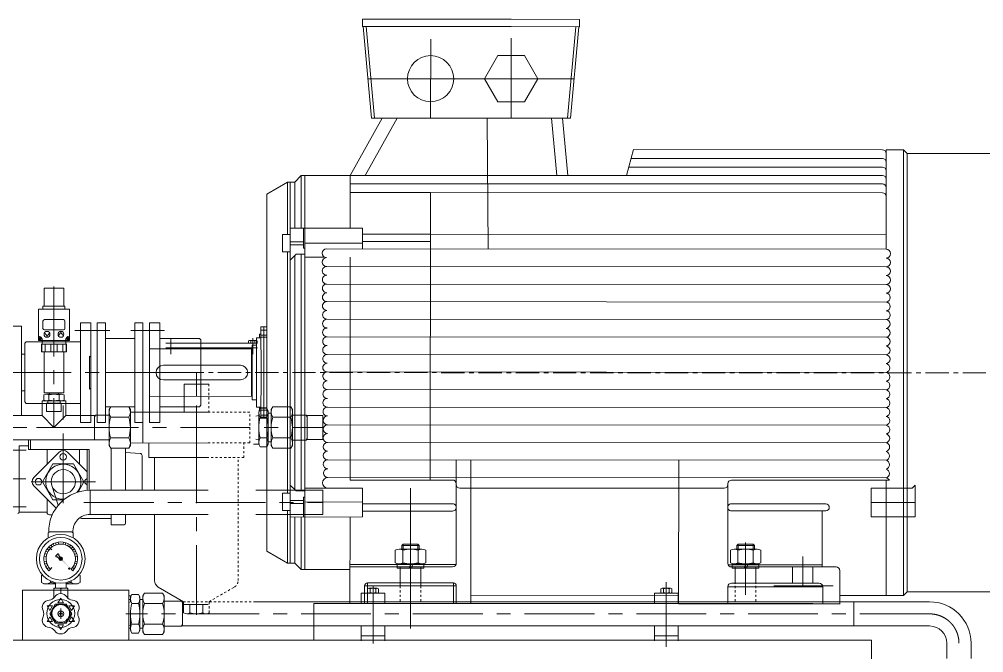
# Model space of a CAD drawing. Header units: millimetres. Extents: x 2 to 503272, y 1 to 383444.
# Drawn here: x 242925 to 276339, y 245583 to 267533 of the extents above; entities that cross this region are included whole.
import ezdxf

# ---------------------------------------------------------------- set-up
doc = ezdxf.new("R2010")
doc.units = ezdxf.units.MM
doc.header["$LTSCALE"] = 25.4
for name, pattern in [('CENTER', [50.8, 31.75, -6.35, 6.35, -6.35]), ('EB_DASH', [6, 3, -3]), ('EB_DASHDOTDOT', [45, 30, -3, 3, -3, 3, -3])]:
    doc.linetypes.add(name, pattern=pattern)
for name, color, linetype, lineweight in [('CAXA1', 5, 'CENTER', 5), ('CAXA2', 6, 'EB_DASH', 5), ('CAXA3', 7, 'Continuous', 5)]:
    doc.layers.add(name, color=color, linetype=linetype, lineweight=lineweight)

msp = doc.modelspace()

# ---------------------------------------------------------------- hatches: boundary and pattern name
at = {"lineweight": 5}
h = msp.add_hatch(color=7, dxfattribs=at)
h.paths.add_polyline_path([(244721.12, 248478.27), (244677.57, 248517.16), (244676.53, 248518.14), (244675.44, 248519.07), (244385.1, 248778.37), (244396.69, 248784.35), (244406.81, 248792.58), (244415.04, 248802.7), (244421.02, 248814.29)], flags=0)
h.paths.add_polyline_path([(244300.56, 248853.87), (244304.35, 248864.29), (244309.88, 248873.89), (244317.01, 248882.38), (244325.5, 248889.5), (244335.1, 248895.04), (244345.52, 248898.83), (244300.86, 248948.84), (244296.67, 248955.26), (244294.59, 248962.63), (244290.61, 248994.79), (244290.18, 248996.85), (244289.41, 248998.8), (244288.34, 249000.61), (244286.98, 249002.21), (244281.09, 249008.1), (244279.16, 249009.68), (244276.97, 249010.86), (244274.59, 249011.58), (244272.11, 249011.82), (244269.63, 249011.58), (244267.25, 249010.86), (244265.05, 249009.68), (244263.13, 249008.1), (244191.29, 248936.26), (244189.71, 248934.34), (244188.53, 248932.14), (244187.81, 248929.76), (244187.57, 248927.28), (244187.81, 248924.8), (244188.53, 248922.42), (244189.71, 248920.23), (244191.29, 248918.3), (244197.18, 248912.41), (244198.78, 248911.05), (244200.59, 248909.98), (244202.54, 248909.21), (244204.6, 248908.78), (244236.76, 248904.79), (244244.13, 248902.72), (244250.55, 248898.53)], flags=0)
msp.add_hatch(color=7, dxfattribs=at).paths.add_polyline_path([(244421.02, 248814.29), (244415.04, 248802.7), (244406.81, 248792.58), (244396.69, 248784.35), (244385.1, 248778.37), (244375.54, 248775.46), (244365.64, 248774.09), (244355.65, 248774.29), (244345.81, 248776.05), (244336.37, 248779.34), (244327.57, 248784.07), (244319.61, 248790.12), (244312.7, 248797.34), (244307.02, 248805.56), (244302.69, 248814.57), (244299.83, 248824.14), (244298.5, 248834.05), (244298.75, 248844.04), (244300.56, 248853.87), (244304.35, 248864.29), (244309.88, 248873.89), (244317.01, 248882.38), (244325.5, 248889.5), (244335.1, 248895.04), (244345.52, 248898.83), (244355.35, 248900.64), (244365.34, 248900.89), (244375.25, 248899.56), (244384.82, 248896.7), (244393.83, 248892.37), (244402.05, 248886.68), (244409.27, 248879.78), (244415.32, 248871.82), (244420.05, 248863.02), (244423.34, 248853.58), (244425.1, 248843.74), (244425.3, 248833.75), (244423.93, 248823.85)], flags=0)

# ---------------------------------------------------------------- linework, layer by layer
at = {"color": 7, "lineweight": 5}
for p, q in [((254814.85, 267532.72), (254814.64, 267278.72)), ((257177.05, 267531.77), (254814.85, 267532.72)), ((257177.05, 267531.77), (259971.05, 267531.77)), ((259971.05, 267531.77), (262333.25, 267530.82)), ((262333.25, 267530.82), (262333.61, 267276.82)), ((257176.94, 267277.77), (254814.64, 267278.72)), ((254838.05, 267278.71), (255127.97, 264105.38)), ((254940.08, 267278.67), (255230, 264105.38)), ((257177.05, 267277.77), (259971.05, 267277.77)), ((259970.94, 267277.77), (262333.61, 267276.82)), ((262207.89, 267276.87), (261916.52, 264105.38)), ((262309.91, 267276.83), (262018.54, 264105.38)), ((257172.27, 264105.38), (257186.61, 266843.41)), ((259970.53, 264105.38), (259970.53, 266879.32)), ((255002.9, 265474.37), (262144.32, 265474.37)), ((255496.51, 264105.38), (254384.57, 262114.73)), ((256020.2, 264105.38), (254908.34, 262114.87)), ((262018.54, 264105.38), (255127.97, 264105.38)), ((259140.1, 264105.38), (259172.33, 259572.87)), ((261361.22, 264105.38), (261545.76, 262116.7)), ((261743.85, 264105.38), (261928.39, 262116.81)), ((264204, 263014.7), (263958.5, 262116.73)), ((272829.9, 263010.28), (264204, 263014.7)), ((273558.71, 263010.18), (272956.8, 263010.18)), ((272956.8, 263010.18), (272956.8, 262883.28)), ((273558.57, 263010.18), (273562.54, 255288.58)), ((273685.71, 262883.2), (273558.71, 263010.18)), ((272829.9, 262708.02), (264119.12, 262704.23)), ((272956.8, 262883.28), (272956.8, 261990.72)), ((273685.64, 262883.28), (273689.54, 255288.58)), ((273685.71, 262883.2), (278241.43, 262883.18)), ((272829.9, 262405.76), (264038.19, 262408.21)), ((252467.13, 261890.38), (252692.97, 262114.73)), ((252692.97, 262114.73), (252692.46, 260292.78)), ((252692.97, 262114.73), (254384.57, 262114.73)), ((252819.97, 262114.73), (252820.12, 258621.48)), ((254384.57, 262114.73), (263958.5, 262116.73)), ((254386.07, 260291.31), (254384.57, 262114.73)), ((263958.5, 262116.73), (272829.77, 262117.72)), ((272956.8, 261990.72), (272956.8, 261594.61)), ((251503.78, 261473.02), (252213.13, 261890.57)), ((252213.01, 261890.5), (252467.13, 261890.38)), ((252213.01, 261890.5), (252213.01, 260070.95)), ((252314.73, 261890.5), (252313.79, 258621.48)), ((252467.13, 261890.38), (252467.13, 260292.45)), ((254384.8, 261829.38), (272829.83, 261825.23)), ((272956.8, 261698.23), (272956.8, 261395.97)), ((251503.78, 261473.02), (251503.15, 260203.02)), ((257172.27, 261527.4), (254385.05, 261527.4)), ((255679.9, 261527.12), (272829.83, 261522.97)), ((257172.27, 261527.4), (257165.58, 251567.08)), ((272956.8, 261395.97), (272956.8, 259564.65)), ((251502.48, 256870.51), (251503.15, 260203.02)), ((252049.92, 260070.64), (252314.21, 260071.15)), ((252049.92, 259469.84), (252049.92, 260070.64)), ((252820.05, 260292.96), (252314.27, 260292.23)), ((252772.3, 259601.85), (252772.3, 260292.9)), ((254815.38, 260290.86), (252812.94, 260292.97)), ((254815.31, 260088.54), (254815.38, 260290.86)), ((254815.31, 260088.54), (257170.12, 260087.52)), ((254815.31, 259576.57), (254815.31, 260088.54)), ((257171.3, 260088.16), (272956.8, 260078.84)), ((252772.3, 259720.13), (252314.11, 259719.69)), ((252772.3, 259821.73), (252314.14, 259821.29)), ((254815.31, 259772.89), (252820.07, 259770.98)), ((254815.31, 259834.54), (257169.99, 259833.52)), ((252049.92, 259469.84), (252314.04, 259469.84)), ((252213.01, 259469.84), (252213.01, 258621.48)), ((252514.93, 259390.53), (252313.96, 259185.09)), ((252467.13, 259341.67), (252467.13, 258621.48)), ((252820.09, 259390.53), (252514.93, 259390.53)), ((252692.21, 259390.53), (252692, 258621.48)), ((252772.3, 259601.85), (252820.08, 259601.85)), ((253495.09, 259294.51), (252820.1, 259294.51)), ((253420.99, 259425.62), (253420.99, 259425.36)), ((253572.6, 259577.75), (272956.8, 259564.65)), ((254391.55, 253645.15), (254386.89, 259294.51)), ((253575.76, 258968.02), (272956.8, 258955.05)), ((252213.01, 258621.48), (252213.01, 251956.47)), ((252313.79, 258621.48), (252313.79, 251956.47)), ((252467.13, 258621.48), (252467.13, 251956.47)), ((252692, 258621.48), (252692, 251956.47)), ((252820.12, 258621.48), (252820.12, 251956.47)), ((253578.91, 258358.69), (272956.8, 258345.45)), ((243784.43, 258210.04), (244470.23, 258210.04)), ((243784.43, 258210.04), (243784.43, 257587.74)), ((244470.23, 258210.04), (244470.23, 257587.74)), ((253582.07, 257748.82), (272956.8, 257735.85)), ((243587.58, 257486.14), (244667.08, 257486.14)), ((243587.58, 257486.14), (243587.58, 256406.64)), ((243746.33, 257587.74), (244508.33, 257587.74)), ((243746.33, 257587.74), (243746.33, 257486.14)), ((244508.33, 257587.74), (244508.33, 257486.14)), ((244667.08, 257486.14), (244667.08, 256406.64)), ((243746.33, 257073.39), (243746.33, 256819.39)), ((243797.13, 257124.19), (244457.53, 257124.19)), ((244508.33, 257073.39), (244508.33, 256819.39)), ((245045.14, 253835.01), (245045.14, 257016.36)), ((245400.74, 257016.36), (245045.14, 257016.36)), ((245400.74, 253561.96), (245400.74, 257016.36)), ((245629.34, 254012.78), (245629.34, 257016.36)), ((245908.74, 257016.36), (245629.34, 257016.36)), ((245908.74, 253562), (245908.74, 257016.36)), ((247209.22, 257016.36), (246929.82, 257016.36)), ((246929.82, 253561.96), (246929.82, 257016.36)), ((247209.22, 254108.06), (247209.22, 257016.36)), ((247437.82, 253561.96), (247437.82, 257016.36)), ((247793.42, 257016.36), (247437.82, 257016.36)), ((247437.82, 253561.77), (247437.82, 257016.17)), ((247793.42, 254108.06), (247793.42, 257016.36)), ((253585.21, 257140.56), (272956.8, 257126.25)), ((243006.31, 256900.74), (242574.51, 256900.74)), ((243006.31, 253803.14), (243006.31, 256900.74)), ((243797.13, 256768.59), (244457.53, 256768.59)), ((243816.74, 256645.57), (243886.03, 256551.26)), ((243955.31, 256645.57), (243886.03, 256551.26)), ((244299.34, 256586.81), (244368.63, 256681.12)), ((244437.91, 256586.81), (244368.63, 256681.12)), ((251299.28, 256869.76), (251300.97, 255288.97)), ((251299.28, 256869.76), (251502.48, 256869.76)), ((251299.4, 256760.03), (251502.47, 256760.03)), ((251400.88, 256869.76), (251400.69, 255288.97)), ((251502.48, 256870.51), (251502.29, 255288.97)), ((243165.09, 256355.86), (243114.29, 256305.06)), ((243114.34, 256305.06), (243114.34, 255289.22)), ((243165.09, 256355.86), (245045.14, 256355.86)), ((243587.58, 256406.64), (244667.08, 256406.64)), ((243605.22, 256443.33), (243605.22, 256468.73)), ((243624.27, 256468.73), (243605.22, 256468.73)), ((243624.27, 256443.33), (243605.22, 256443.33)), ((243649.67, 256487.78), (243624.27, 256487.78)), ((243624.27, 256468.73), (243624.27, 256487.78)), ((243624.27, 256424.28), (243624.27, 256443.33)), ((243649.67, 256424.28), (243624.27, 256424.28)), ((243649.67, 256468.73), (243649.67, 256487.78)), ((243668.72, 256468.73), (243649.67, 256468.73)), ((243649.67, 256424.28), (243649.67, 256443.33)), ((243668.72, 256443.33), (243649.67, 256443.33)), ((243668.72, 256443.33), (243668.72, 256468.73)), ((243720.93, 256406.64), (243720.93, 256279.64)), ((244533.73, 256406.64), (244533.73, 256279.64)), ((244585.94, 256468.73), (244585.94, 256443.33)), ((244604.99, 256468.73), (244585.94, 256468.73)), ((244604.99, 256443.33), (244585.94, 256443.33)), ((244630.39, 256487.78), (244604.99, 256487.78)), ((244604.99, 256487.78), (244604.99, 256468.73)), ((244604.99, 256443.33), (244604.99, 256424.28)), ((244630.39, 256424.28), (244604.99, 256424.28)), ((244630.39, 256487.78), (244630.39, 256468.73)), ((244649.44, 256468.73), (244630.39, 256468.73)), ((244649.44, 256443.33), (244630.39, 256443.33)), ((244630.39, 256443.33), (244630.39, 256424.28)), ((244649.44, 256468.73), (244649.44, 256443.33)), ((246929.82, 256470.26), (245908.74, 256470.26)), ((249164.98, 256470.26), (247793.42, 256470.26)), ((251180.46, 256305.12), (248307.07, 256305.12)), ((249164.98, 256470.26), (249215.78, 256419.46)), ((249215.78, 254158.86), (249215.78, 256419.46)), ((250868.71, 256394.64), (250868.71, 256305.12)), ((250868.71, 256305.12), (251162.01, 256305.12)), ((250905.37, 256406.72), (251125.35, 256406.72)), ((250939.16, 256305.12), (251091.56, 256305.12)), ((250942.04, 256394.64), (250942.04, 256305.12)), ((251088.68, 256394.64), (251088.68, 256305.12)), ((251146.21, 256234.87), (251146.21, 256488.87)), ((251146.21, 256488.87), (251299.69, 256488.75)), ((251162.01, 256394.64), (251162.01, 256305.12)), ((251247.84, 256615.79), (251247.84, 256488.79)), ((251247.84, 256615.79), (251299.55, 256615.76)), ((251299.58, 256590.36), (251502.45, 256590.25)), ((251299.66, 256514.16), (251502.44, 256514.13)), ((253588.37, 256529.9), (272956.8, 256516.65)), ((243695.53, 256279.64), (244559.13, 256279.64)), ((243695.53, 256279.64), (243695.53, 256012.94)), ((243695.53, 256012.94), (244559.13, 256012.94)), ((243709.89, 256012.94), (243709.89, 256279.64)), ((243784.43, 256012.94), (243784.43, 254590.54)), ((243821.45, 256012.94), (243821.45, 256279.64)), ((244015.57, 256012.94), (244015.57, 256279.64)), ((244238.43, 256012.94), (244238.43, 256279.64)), ((244431.7, 256012.94), (244431.7, 256279.64)), ((244470.23, 256012.94), (244470.23, 254590.54)), ((244544.41, 256012.94), (244544.41, 256279.64)), ((244559.13, 256279.64), (244559.13, 256012.94)), ((247437.82, 255288.97), (247437.82, 256114.47)), ((247437.82, 256114.47), (250993.82, 256109.45)), ((251180.46, 256152.72), (248005.46, 256152.72)), ((249215.78, 256114.61), (249215.78, 254463.61)), ((250968.42, 256109.51), (250966.67, 255289.03)), ((250993.82, 256109.45), (250993.82, 256236.45)), ((250993.82, 256236.45), (251146.21, 256236.45)), ((250993.82, 256109.45), (250993.82, 254468.5)), ((251146.21, 256234.87), (251146.26, 255288.97)), ((272956.8, 255907.05), (253591.53, 255920.01)), ((243114.34, 254273.33), (243114.34, 255289.22)), ((247437.82, 255288.97), (247437.82, 254463.47)), ((247918.67, 255542.97), (250585.63, 255544.49)), ((250968.42, 254468.44), (250966.67, 255288.92)), ((251146.21, 254343.07), (251146.26, 255288.97)), ((251299.28, 253708.19), (251300.97, 255288.97)), ((251400.88, 253708.2), (251400.69, 255288.97)), ((251502.48, 253707.44), (251502.29, 255288.97)), ((253593.59, 255312.7), (272956.8, 255297.45)), ((273558.57, 247566.98), (273562.54, 255288.58)), ((273685.64, 247693.89), (273689.54, 255288.58)), ((247918.67, 255034.97), (250585.73, 255036.49)), ((249495.96, 254890.53), (248632.36, 254890.53)), ((248632.36, 253925.18), (248632.36, 254890.53)), ((253597.83, 254701.94), (272956.8, 254687.85)), ((244533.73, 254311.14), (243720.93, 254311.14)), ((243720.93, 254311.14), (243720.93, 253815.84)), ((243720.93, 254311.14), (243720.93, 253815.84)), ((244533.73, 254311.14), (243720.93, 254311.14)), ((244533.73, 254311.14), (243720.93, 254311.14)), ((243720.93, 254311.14), (243720.93, 253803.14)), ((243775.37, 254337.09), (243775.37, 254513.79)), ((243784.43, 254590.54), (244470.23, 254590.54)), ((243863.36, 254539.74), (244391.29, 254539.74)), ((243863.36, 254311.14), (244391.29, 254311.14)), ((243911.43, 254311.14), (243911.43, 254234.94)), ((243951.35, 254513.79), (243951.35, 254337.09)), ((243974.93, 254590.54), (243974.93, 254539.74)), ((244279.73, 254590.54), (244279.73, 254539.74)), ((244303.3, 254513.79), (244303.3, 254337.09)), ((244343.23, 254311.14), (244343.23, 254234.94)), ((244479.28, 254337.09), (244479.28, 254513.79)), ((244533.73, 254311.14), (244533.73, 253815.84)), ((244533.73, 254311.14), (244533.73, 253815.84)), ((244533.73, 254311.14), (244533.73, 253803.14)), ((245629.3, 253562), (245629.3, 254463.65)), ((245629.34, 253561.96), (245629.34, 254463.61)), ((247209.18, 253562), (247209.18, 254463.65)), ((247209.22, 253561.96), (247209.22, 254463.61)), ((247437.82, 254463.47), (250993.82, 254468.5)), ((250993.82, 254468.5), (250993.82, 254341.5)), ((250993.82, 254341.5), (251146.21, 254341.5)), ((251146.21, 254343.07), (251146.21, 254089.07)), ((243165.09, 254222.58), (243114.29, 254273.38)), ((243165.09, 254222.58), (245045.14, 254222.58)), ((243873.33, 254234.94), (244381.33, 254234.94)), ((243873.33, 254234.94), (243873.33, 253942.84)), ((244381.33, 254234.94), (244381.33, 253942.84)), ((245045.1, 253562), (245045.1, 254108.1)), ((245045.14, 253561.96), (245045.14, 254108.06)), ((246929.82, 254107.83), (245908.74, 254107.83)), ((246036.39, 254005.51), (246091.9, 254101.86)), ((246036.95, 253382.99), (246036.39, 254005.51)), ((246091.9, 254101.86), (246717.3, 254102.42)), ((246772.99, 254006.17), (246717.3, 254102.42)), ((246772.99, 254006.17), (246773.55, 253383.65)), ((246929.82, 254044.56), (246929.82, 254051.81)), ((249164.98, 254108.06), (247793.42, 254108.06)), ((247793.42, 253561.96), (247793.42, 254108.06)), ((249215.78, 254158.86), (249164.98, 254108.06)), ((251146.21, 254089.07), (251299.69, 254089.2)), ((251247.84, 253962.16), (251247.84, 254089.16)), ((251247.84, 253962.16), (251299.55, 253962.18)), ((251501.46, 254051.81), (251268.04, 254052.02)), ((251299.58, 253987.58), (251502.45, 253987.69)), ((251299.66, 254063.78), (251502.44, 254063.82)), ((251549.78, 253967.95), (251501.46, 254051.81)), ((251549.78, 253967.95), (251549.25, 253383.75)), ((251651.41, 254006.17), (251650.85, 253383.65)), ((251651.41, 254006.17), (251707.1, 254102.42)), ((252332.5, 254101.86), (251707.1, 254102.42)), ((252388.01, 254005.51), (252332.5, 254101.86)), ((252387.45, 253382.99), (252388.01, 254005.51)), ((272956.8, 254078.25), (253600.1, 254090.81)), ((242379.4, 253803.14), (243720.93, 253803.14)), ((244127.33, 253384.04), (243720.93, 253803.14)), ((243873.33, 253942.84), (244381.33, 253942.84)), ((244127.33, 253384.04), (244533.73, 253803.14)), ((244533.73, 253803.14), (245527.05, 253803.14)), ((245527.05, 253803.14), (245527.05, 252964.94)), ((245527.09, 253754.93), (245561.33, 253814.37)), ((245561.33, 253814.37), (246036.56, 253814.79)), ((246092.23, 253742.45), (246717.62, 253743.01)), ((249465.96, 253917.34), (246773.07, 253916.06)), ((247205.35, 253384.04), (247204.89, 253897.76)), ((247205.52, 252850.62), (247205.52, 253917.42)), ((251116.96, 253780.47), (251219.43, 253803.14)), ((251219.05, 253384.04), (251219.51, 253897.76)), ((251501.18, 253743.2), (251267.77, 253743.41)), ((251299.28, 253708.19), (251502.48, 253708.21)), ((251299.4, 253817.92), (251502.47, 253817.92)), ((251502.48, 253707.44), (251503.15, 250374.93)), ((251651.3, 253878.95), (251549.7, 253879.05)), ((252332.17, 253742.45), (251706.77, 253743.01)), ((252863.06, 253814.37), (252387.84, 253814.79)), ((252897.31, 253754.93), (252863.06, 253814.37)), ((252896.6, 252969.41), (252897.36, 253807.61)), ((252897.36, 253807.61), (253441.06, 253807.61)), ((253441.06, 253803.14), (253441.06, 252964.94)), ((254388.75, 251567.08), (254391.55, 253645.15)), ((245400.7, 253562), (245045.1, 253562)), ((245400.74, 253561.96), (245045.14, 253561.96)), ((245908.74, 253561.96), (245629.34, 253561.96)), ((246036.95, 253385.09), (246036.39, 252762.57)), ((246772.99, 252761.91), (246773.55, 253384.43)), ((247209.22, 253561.96), (246929.82, 253561.96)), ((247205.35, 253384.04), (247204.89, 252870.33)), ((247514.42, 253562), (247437.82, 253562)), ((247793.42, 253561.96), (247437.82, 253561.96)), ((251219.05, 253384.04), (251219.51, 252870.33)), ((251549.78, 252800.14), (251549.25, 253384.34)), ((251651.41, 252761.91), (251650.85, 253384.43)), ((252387.45, 253385.09), (252388.01, 252762.57)), ((253603.68, 253481.6), (272956.8, 253468.65)), ((237400.96, 252964.94), (246036.57, 252964.94)), ((243242.72, 252622.22), (243242.72, 252964.94)), ((243318.92, 252622.22), (243318.92, 252964.94)), ((246092.23, 253025.63), (246717.62, 253025.07)), ((251116.96, 252987.62), (251219.43, 252964.94)), ((251501.18, 253024.89), (251267.77, 253024.68)), ((252332.17, 253025.63), (251706.77, 253025.07)), ((252862.42, 252950.77), (252369.93, 252951.21)), ((252896.64, 253009.92), (252862.35, 252950.65)), ((252896.6, 252969.41), (253441.06, 252969.41)), ((242925.39, 250463.39), (242925.39, 252749.39)), ((242925.39, 252749.39), (243242.72, 252749.39)), ((243242.72, 252622.22), (245350.92, 252622.22)), ((243890.95, 252118.86), (243890.95, 252622.22)), ((245007.84, 252118.86), (245007.84, 252622.22)), ((245274.72, 251207.95), (245274.72, 252622.22)), ((245350.92, 251211.43), (245350.92, 252622.22)), ((246036.39, 252762.57), (246091.9, 252666.22)), ((246091.9, 252666.22), (246717.3, 252665.66)), ((246113.25, 251211.68), (246113.25, 252664.24)), ((246610.07, 251211.68), (246610.07, 252664.69)), ((246772.99, 252761.91), (246717.3, 252665.66)), ((249465.96, 252850.54), (246773.06, 252845.6)), ((247408.61, 252342.62), (247408.61, 252850.62)), ((251038.69, 252812.54), (251221.72, 252812.54)), ((251501.46, 252716.28), (251268.04, 252716.07)), ((251549.78, 252800.14), (251501.46, 252716.28)), ((251651.3, 252889.13), (251549.7, 252889.04)), ((251651.41, 252761.91), (251707.1, 252665.66)), ((252332.5, 252666.22), (251707.1, 252665.66)), ((252388.01, 252762.57), (252332.5, 252666.22)), ((253606.79, 252871.99), (272956.8, 252859.05)), ((243425.65, 251653.56), (244305.71, 252533.62)), ((244593.08, 252533.62), (245274.72, 251851.98)), ((247108.83, 252490.04), (246610.07, 252523.74)), ((247179.89, 251211.68), (247179.89, 252414.01)), ((249465.96, 252342.54), (247408.54, 252342.54)), ((247611.74, 251211.68), (247611.74, 252342.54)), ((243729.31, 251507.33), (244088.72, 252129.85)), ((244088.72, 252129.85), (244807.54, 252129.85)), ((244807.54, 252129.85), (245166.95, 251507.33)), ((252213.01, 251108.11), (252213.01, 251956.47)), ((252314.73, 248687.45), (252313.79, 251956.47)), ((252467.13, 251236.28), (252467.13, 251956.47)), ((252692.21, 251187.41), (252692, 251956.47)), ((252819.97, 248463.22), (252820.12, 251956.47)), ((253609.4, 252264.39), (272956.8, 252249.45)), ((258064.21, 251440.14), (258063.8, 252258.61)), ((258573.95, 247287.97), (258571.06, 252258.18)), ((265762.08, 247275.55), (265770.65, 252253.79)), ((253612.66, 251653.89), (272960.11, 251639.35)), ((244198.28, 250593.56), (243425.65, 251366.19)), ((244088.72, 250884.82), (243729.31, 251507.33)), ((244055.03, 251380.17), (244273.83, 250693.1)), ((245166.95, 251507.33), (244960.38, 251149.53)), ((252514.93, 251187.41), (252313.96, 251392.86)), ((254815.31, 251283.44), (252820.1, 251283.44)), ((257937.21, 251567.08), (254388.75, 251567.08)), ((254815.31, 251283.44), (254815.31, 250489.41)), ((256478.46, 251282.65), (256477.06, 246423.65)), ((258064.22, 251412.75), (258064.21, 251440.14)), ((258064.22, 251412.75), (258065.57, 248685.04)), ((258191.19, 251285.82), (267345.32, 251281.62)), ((267472.37, 251408.72), (267472.35, 251438.65)), ((267472.37, 251408.72), (267474.54, 248681.13)), ((267599.45, 251565.75), (273079.47, 251561.37)), ((272439.61, 251288.01), (273860.66, 251290.3)), ((272439.61, 251288.01), (272439.61, 250286.3)), ((272956.8, 247566.98), (272955.84, 251561.48)), ((273962.91, 251392.47), (273860.66, 251290.3)), ((273962.91, 251392.47), (273963.68, 250286.25)), ((249465.96, 251211.68), (245378.14, 251211.68)), ((245378.14, 250373.48), (245378.14, 251210.4)), ((253441.23, 251211.68), (251116.96, 251211.68)), ((252049.92, 251108.11), (252314.04, 251108.11)), ((252049.92, 251108.11), (252049.92, 250507.31)), ((252820.09, 251187.41), (252514.93, 251187.41)), ((252772.3, 250976.1), (252820.08, 250976.1)), ((252772.3, 250976.1), (252772.3, 250285.05)), ((253441.23, 251211.68), (253441.23, 250373.48)), ((243890.95, 250444), (243890.95, 250906.58)), ((244466.37, 250884.82), (244088.72, 250884.82)), ((252772.3, 250857.81), (252314.11, 250858.25)), ((252772.3, 250756.21), (252314.14, 250756.65)), ((254815.31, 250805.06), (252820.07, 250806.97)), ((254815.31, 250743.41), (257937.24, 250744.76)), ((257882.64, 250743.03), (257882.64, 250743.03)), ((267599.19, 250741.95), (270870.3, 250742.63)), ((272439.61, 250792.15), (273242.82, 250791.38)), ((273242.82, 250791.38), (273963.33, 250790.69)), ((242925.39, 250450.69), (243890.95, 250450.69)), ((242925.39, 250450.69), (243088.55, 250450.69)), ((243890.95, 250440.53), (243890.95, 250444)), ((244068.92, 250364.33), (243967.15, 250364.33)), ((249465.96, 250373.48), (245378.14, 250373.48)), ((246113.25, 250018.94), (246113.25, 250373.48)), ((246610.07, 250069.74), (246610.07, 250373.48)), ((247611.74, 248079.85), (247611.74, 250373.48)), ((253441.23, 250373.48), (251116.96, 250373.48)), ((251503.78, 249104.93), (251503.15, 250374.93)), ((252049.92, 250507.31), (252314.21, 250506.8)), ((252213.01, 248687.45), (252213.01, 250506.99)), ((252820.05, 250284.98), (252314.27, 250285.72)), ((252467.13, 248687.56), (252467.13, 250285.5)), ((252692.97, 248463.22), (252692.46, 250285.17)), ((254815.38, 250287.09), (252812.94, 250284.98)), ((254382.98, 247287.97), (254386.63, 250286.64)), ((254815.31, 250489.41), (257937.35, 250490.76)), ((254815.31, 250489.41), (254815.38, 250287.09)), ((267599.03, 250495.08), (270870.25, 250496.56)), ((270742.87, 248553.38), (270743.23, 250496.48)), ((272439.61, 250286.3), (273963.68, 250286.25)), ((246113.25, 250237.33), (245079.65, 250237.33)), ((246559.27, 250018.94), (246113.25, 250018.94)), ((243989.63, 249776.58), (243930.34, 249742.35)), ((243930.34, 249742.35), (243930.34, 249563.43)), ((244734.65, 249776.58), (243943.07, 249776.58)), ((244734.65, 249776.58), (244793.94, 249742.35)), ((244793.94, 249742.35), (244793.94, 249563.16)), ((256175.42, 249299.75), (256221.14, 249345.47)), ((256785.02, 249299.75), (256175.42, 249299.75)), ((256175.42, 249299.75), (256175.42, 249172.72)), ((256221.14, 249172.72), (256221.14, 249345.47)), ((256739.3, 249345.47), (256221.14, 249345.47)), ((256739.3, 249172.72), (256739.3, 249345.47)), ((256785.02, 249299.75), (256739.3, 249345.47)), ((256785.02, 249172.72), (256785.02, 249299.75)), ((267783.22, 249299.75), (267828.94, 249345.47)), ((268392.82, 249299.75), (267783.22, 249299.75)), ((267783.22, 249299.75), (267783.22, 249172.72)), ((267828.94, 249172.72), (267828.94, 249345.47)), ((268347.1, 249345.47), (267828.94, 249345.47)), ((268347.1, 249172.72), (268347.1, 249345.47)), ((268392.82, 249299.75), (268347.1, 249345.47)), ((268392.82, 249172.72), (268392.82, 249299.75)), ((244056.58, 249142.81), (244002.7, 249196.69)), ((244263.13, 249008.1), (244191.29, 248936.26)), ((244286.98, 249002.21), (244281.09, 249008.1)), ((244290.61, 248994.79), (244294.59, 248962.63)), ((244300.86, 248948.84), (244345.52, 248898.83)), ((251503.78, 249104.93), (252213.13, 248687.38)), ((255953.62, 248698.57), (255953.62, 249133.79)), ((256085.61, 249172.72), (256877.5, 249172.72)), ((256217.59, 249133.79), (256217.59, 248698.57)), ((256745.52, 249133.79), (256745.52, 248698.57)), ((257009.48, 248698.57), (257009.48, 249133.79)), ((267561.42, 248698.57), (267561.42, 249133.79)), ((267693.41, 249172.72), (268485.3, 249172.72)), ((267825.39, 249133.79), (267825.39, 248698.57)), ((268353.32, 249133.79), (268353.32, 248698.57)), ((268617.28, 248698.57), (268617.28, 249133.79)), ((244197.18, 248912.41), (244191.29, 248918.3)), ((244204.6, 248908.78), (244236.76, 248904.79)), ((244250.55, 248898.53), (244300.56, 248853.87)), ((252213.01, 248687.45), (252467.13, 248687.56)), ((252467.13, 248687.56), (252692.97, 248463.22)), ((254382.98, 248634.17), (258054.97, 248634.17)), ((256943.71, 248659.64), (256016.61, 248659.64)), ((256016.61, 248507.24), (256016.61, 248659.64)), ((256085.61, 248659.64), (256877.5, 248659.64)), ((256446, 248526.96), (256481.55, 248659.64)), ((256519.61, 248507.24), (256560.44, 248659.64)), ((256943.71, 248507.24), (256943.71, 248659.64)), ((267484.8, 248631.28), (270742.89, 248629.7)), ((268551.51, 248659.64), (267624.41, 248659.64)), ((267624.41, 248507.24), (267624.41, 248659.64)), ((267693.41, 248659.64), (268485.3, 248659.64)), ((268053.8, 248526.96), (268089.35, 248659.64)), ((268085.38, 248832.9), (268085.07, 247869.77)), ((268127.41, 248507.24), (268168.24, 248659.64)), ((268551.51, 248507.24), (268551.51, 248659.64)), ((270068.15, 248917.15), (270067.47, 247869.47)), ((243730.81, 248276.17), (243694.12, 248254.99)), ((244056.58, 248532.15), (244002.7, 248478.27)), ((244993.12, 248276.37), (245030.16, 248254.99)), ((252692.97, 248463.22), (254384.57, 248463.22)), ((254382.98, 248557.97), (257938.57, 248557.97)), ((256943.71, 248507.24), (256016.61, 248507.24)), ((256122.86, 248557.97), (256122.86, 247897.57)), ((256440.72, 248507.24), (256446, 248526.96)), ((256834.06, 248557.97), (256834.06, 247897.57)), ((267601.49, 248554.29), (271226.19, 248553.24)), ((268551.51, 248507.24), (267624.41, 248507.24)), ((267730.57, 248554.24), (267729.62, 247996.86)), ((268048.52, 248507.24), (268053.8, 248526.96)), ((268440.98, 248553.95), (268440.82, 247996.67)), ((269711.76, 248553.8), (269711.6, 247996.57)), ((270422.96, 248553.51), (270422.8, 247996.37)), ((271350.18, 247269.91), (271353.15, 248425.92)), ((243694.12, 248254.99), (243694.12, 248021.58)), ((243694.12, 248254.99), (243694.12, 248021.58)), ((243777.94, 247973.18), (243694.12, 248021.58)), ((243777.94, 247973.18), (243694.12, 248021.58)), ((243777.94, 247973.18), (244177.76, 247973.18)), ((244002.73, 248073.11), (244002.73, 248021.58)), ((244177.76, 247821.48), (244177.76, 248013.25)), ((244546.06, 247821.48), (244546.06, 248013.25)), ((244945.88, 247973.18), (244546.06, 247973.18)), ((244721.09, 248073.11), (244721.09, 248021.58)), ((244945.88, 247973.18), (245029.7, 248021.58)), ((244946.34, 247973.18), (245030.16, 248021.58)), ((244946.34, 247973.18), (245030.16, 248021.58)), ((245030.16, 248254.99), (245030.16, 248021.58)), ((245030.16, 248254.99), (245030.16, 248021.58)), ((254993.04, 247999.17), (254992.56, 247287.97)), ((254993.04, 247999.17), (257964.36, 247999.17)), ((257964.36, 247999.17), (257964.36, 247287.97)), ((267602.62, 247996.9), (270626.27, 247996.07)), ((243041.24, 247745.08), (246724.07, 247745.08)), ((243041.24, 247745.08), (243041.24, 246018.02)), ((244120.61, 247481.82), (244120.61, 247821.48)), ((244603.21, 247821.48), (244120.61, 247821.48)), ((244361.91, 247796.08), (244361.91, 247630.4)), ((244603.21, 247481.82), (244603.21, 247821.48)), ((246724.07, 247745.08), (246724.07, 246018.31)), ((246774.75, 247516.61), (246823.14, 247600.43)), ((246774.75, 247516.59), (246823.14, 247600.41)), ((247056.56, 247600.43), (246823.14, 247600.43)), ((247056.55, 247600.41), (246823.14, 247600.41)), ((247104.95, 247516.59), (247056.55, 247600.41)), ((247104.95, 247516.61), (247056.56, 247600.43)), ((247206.55, 247554.93), (247262.15, 247651.23)), ((247206.55, 247554.9), (247262.15, 247651.21)), ((247887.55, 247651.23), (247262.15, 247651.23)), ((247887.55, 247651.21), (247262.15, 247651.21)), ((248619.6, 247351.31), (247738.74, 247859.88)), ((247943.15, 247554.93), (247887.55, 247651.23)), ((247943.15, 247554.9), (247887.55, 247651.21)), ((254774.6, 247646.02), (255587.4, 247646.02)), ((254774.6, 247646.02), (254774.6, 247288.04)), ((254890.96, 247897.57), (258065.96, 247897.57)), ((254891.44, 247897.57), (254890.96, 247287.97)), ((254990.79, 247667.25), (254990.79, 247799.24)), ((255038.45, 247814.53), (255324.41, 247814.53)), ((255038.45, 247651.97), (255324.41, 247651.97)), ((255086.11, 247799.24), (255086.11, 247667.25)), ((255276.75, 247799.24), (255276.75, 247667.25)), ((255372.07, 247667.25), (255372.07, 247799.24)), ((255587.4, 247646.02), (255587.4, 247288.04)), ((258065.96, 247897.57), (258065.96, 247287.97)), ((264934.6, 247646.02), (265747.4, 247646.02)), ((264934.6, 247646.02), (264934.6, 247288.04)), ((265150.79, 247667.25), (265150.79, 247799.24)), ((265198.45, 247814.53), (265484.41, 247814.53)), ((265198.45, 247651.97), (265484.41, 247651.97)), ((265246.11, 247799.24), (265246.11, 247667.25)), ((265436.75, 247799.24), (265436.75, 247667.25)), ((265532.07, 247667.25), (265532.07, 247799.24)), ((265747.4, 247646.02), (265747.4, 247288.04)), ((267475.58, 247869.93), (267475.41, 247273.25)), ((267475.58, 247869.93), (270761.58, 247869.02)), ((269066.75, 247897.34), (271127.12, 247897.39)), ((270761.58, 247869.3), (270761.41, 247270.17)), ((273685.71, 247693.96), (273558.71, 247566.98)), ((273685.71, 247693.96), (278241.43, 247693.98)), ((243980.91, 246932.48), (244171.41, 247262.43)), ((243981.05, 246932.48), (244171.55, 247262.43)), ((244171.41, 247262.43), (244552.41, 247262.43)), ((244171.55, 247262.43), (244552.55, 247262.43)), ((244361.91, 247478.58), (244266.59, 247313.48)), ((244457.23, 247313.48), (244266.59, 247313.48)), ((244361.91, 247478.58), (244457.23, 247313.48)), ((244552.41, 247262.43), (244742.91, 246932.48)), ((244552.55, 247262.43), (244743.05, 246932.48)), ((246774.75, 247554.93), (246724.07, 247554.93)), ((246774.75, 247427.69), (246724.07, 247427.69)), ((246774.75, 247351.49), (246724.07, 247326.26)), ((246774.75, 247554.93), (246774.75, 247478.7)), ((246774.75, 247516.61), (246774.75, 247351.51)), ((247056.55, 247291.8), (246823.14, 247291.8)), ((247104.95, 247516.61), (247104.95, 247427.71)), ((247104.95, 247516.59), (247104.95, 247427.69)), ((247206.55, 247427.71), (247104.95, 247427.71)), ((247104.95, 246348.19), (247104.95, 247427.69)), ((247206.55, 247554.93), (247206.55, 247427.71)), ((247206.55, 247554.9), (247206.55, 247427.69)), ((247206.55, 246309.87), (247206.55, 247427.69)), ((247887.55, 247291.8), (247262.15, 247291.8)), ((247943.15, 247554.93), (247943.15, 247364.21)), ((247943.15, 247554.9), (247943.15, 247364.19)), ((247943.15, 247364.19), (247943.15, 246309.87)), ((248543.92, 247364.19), (247943.15, 247364.19)), ((248578.15, 247304.89), (248543.92, 247364.19)), ((248578.15, 247351.75), (248578.15, 246513.29)), ((248619.29, 247351.49), (248578.15, 247351.49)), ((248619.6, 246964.65), (248619.6, 247351.31)), ((274465.34, 247347.27), (251116.96, 247351.49)), ((253136.01, 247288.04), (253136.01, 246018.12)), ((270420.87, 247288.04), (253136.01, 247288.04)), ((254382.98, 247287.97), (258573.95, 247287.97)), ((265762.58, 247563.37), (258573.79, 247559.49)), ((265762.08, 247274.12), (271350.18, 247272.1)), ((272956.8, 247566.98), (271350.58, 247566.98)), ((271842, 247347.27), (271842, 246509.07)), ((273558.71, 247566.98), (272956.8, 247566.98)), ((243888.97, 247205.53), (243984.29, 247040.43)), ((243888.97, 247205.53), (244079.61, 247205.53)), ((244171.41, 246602.52), (243980.91, 246932.48)), ((244171.55, 246602.52), (243981.05, 246932.48)), ((243984.29, 247040.43), (244079.61, 247205.53)), ((244300.44, 246943.65), (244346.67, 246935.25)), ((244300.44, 246921.3), (244346.67, 246929.71)), ((244306.03, 246942.64), (244306.03, 246922.32)), ((244346.13, 246948.26), (244322.79, 246939.59)), ((244346.13, 246948.26), (244354.8, 246971.59)), ((244352.9, 246941.48), (244346.13, 246948.26)), ((244359.14, 246947.72), (244346.67, 246935.25)), ((244346.67, 246935.25), (244346.67, 246929.71)), ((244359.14, 246917.24), (244346.67, 246929.71)), ((244350.73, 246993.95), (244359.14, 246947.72)), ((244372.07, 246988.36), (244351.75, 246988.36)), ((244364.68, 246947.72), (244359.14, 246947.72)), ((244373.09, 246993.95), (244364.68, 246947.72)), ((244377.15, 246935.25), (244364.68, 246947.72)), ((244364.68, 246917.24), (244377.15, 246929.71)), ((244377.69, 246948.26), (244369.02, 246971.59)), ((244377.69, 246948.26), (244370.92, 246941.48)), ((244423.38, 246943.65), (244377.15, 246935.25)), ((244377.15, 246929.71), (244377.15, 246935.25)), ((244423.38, 246921.3), (244377.15, 246929.71)), ((244377.69, 246948.26), (244401.03, 246939.59)), ((244417.79, 246942.64), (244417.79, 246922.32)), ((244742.91, 246932.48), (244552.41, 246602.52)), ((244743.05, 246932.48), (244552.55, 246602.52)), ((244834.85, 247205.53), (244644.21, 247205.53)), ((244644.21, 247205.53), (244739.53, 247040.43)), ((244834.85, 247205.53), (244739.53, 247040.43)), ((246774.75, 246932.39), (246774.75, 246348.19)), ((249465.96, 247249.71), (248619.6, 247249.71)), ((249389.5, 246932.21), (248729.59, 246932.21)), ((248839.57, 246964.65), (248839.57, 247249.71)), ((249279.59, 246964.65), (249279.59, 247249.71)), ((243888.97, 246659.43), (243984.29, 246824.53)), ((243888.97, 246659.43), (244079.61, 246659.43)), ((244079.61, 246659.43), (243984.29, 246824.53)), ((244552.41, 246602.52), (244171.41, 246602.52)), ((244552.55, 246602.52), (244171.55, 246602.52)), ((244346.13, 246916.7), (244322.79, 246925.37)), ((244352.9, 246923.47), (244346.13, 246916.7)), ((244346.13, 246916.7), (244354.8, 246893.36)), ((244350.73, 246871.01), (244359.14, 246917.24)), ((244351.75, 246876.6), (244372.07, 246876.6)), ((244359.14, 246917.24), (244364.68, 246917.24)), ((244373.09, 246871.01), (244364.68, 246917.24)), ((244377.69, 246916.7), (244369.02, 246893.36)), ((244370.92, 246923.47), (244377.69, 246916.7)), ((244377.69, 246916.7), (244401.03, 246925.37)), ((244739.53, 246824.53), (244644.21, 246659.43)), ((244834.85, 246659.43), (244644.21, 246659.43)), ((244834.85, 246659.43), (244739.53, 246824.53)), ((246774.75, 246475.4), (246774.75, 246640.5)), ((244361.91, 246386.38), (244266.59, 246551.48)), ((244457.23, 246551.48), (244266.59, 246551.48)), ((244361.91, 246386.38), (244457.23, 246551.48)), ((246724.07, 246538.86), (246774.75, 246513.29)), ((246775.38, 246437.09), (246724.07, 246437.09)), ((246774.75, 246348.19), (246823.14, 246264.37)), ((247056.55, 246572.98), (246823.14, 246572.98)), ((247056.55, 246264.37), (246823.14, 246264.37)), ((247104.95, 246348.19), (247056.55, 246264.37)), ((247104.95, 246437.09), (247104.95, 246348.19)), ((247206.55, 246437.09), (247104.95, 246437.09)), ((247206.55, 246437.09), (247206.55, 246309.87)), ((247206.55, 246309.87), (247262.15, 246213.57)), ((247887.55, 246572.98), (247262.15, 246572.98)), ((247943.15, 246309.87), (247887.55, 246213.57)), ((247943.15, 246309.87), (247943.15, 246500.59)), ((248543.92, 246500.59), (247943.15, 246500.59)), ((248578.15, 246559.88), (248543.92, 246500.59)), ((248704.02, 246513.29), (248577.05, 246513.29)), ((251116.96, 246513.29), (248640.53, 246513.29)), ((274465.34, 246509.07), (251116.96, 246513.29)), ((254774.6, 246513.29), (254774.6, 245995.22)), ((255587.4, 246513.29), (255587.4, 245995.22)), ((264934.6, 246513.29), (264934.6, 245995.22)), ((265747.4, 246513.29), (265747.4, 245995.22)), ((272452.87, 246018.13), (232320.97, 246018.13)), ((247245.93, 246018.31), (241784.93, 246018.31)), ((245796.99, 246018.13), (243358.59, 246018.13)), ((247887.55, 246213.57), (247262.15, 246213.57)), ((252114.73, 246018.12), (267735.73, 246018.12)), ((252114.79, 246018.13), (267735.79, 246018.13)), ((254774.6, 246172.82), (255587.4, 246172.82)), ((264934.6, 246172.82), (265747.4, 246172.82)), ((272452.87, 246018.13), (272452.87, 234461.05)), ((272452.97, 246018.09), (272452.97, 234461.13)), ((275062.24, 245912.17), (275062.24, 245383.12)), ((275900.44, 245912.17), (275900.44, 245383.12))]:
    msp.add_line(p, q, dxfattribs=at)
msp.add_lwpolyline([(259508.79, 266274.59), (259046.65, 265474.61), (259508.39, 264674.39), (260432.26, 264674.16), (260894.4, 265474.14), (260432.67, 266274.36)], close=True, dxfattribs=at)
for centre, radius in [((257176.53, 265474.37), 800.1), ((243886.03, 256616.19), 101.6), ((244368.63, 256616.19), 101.6), ((243636.97, 256456.03), 44.45), ((244617.69, 256456.03), 44.45), ((244449.39, 252370.93), 114.3), ((243588.33, 251509.87), 114.3), ((244449.39, 251507.33), 419.1), ((244361.91, 248837.48), 844.55), ((244361.91, 248837.48), 736.6), ((244361.91, 248837.48), 63.5), ((244659.61, 248499.2), 25.4), ((244659.61, 248499.2), 12.7), ((244362, 246944.55), 482.6), ((244362.14, 246944.55), 482.6), ((244361.91, 246932.48), 330.2), ((244362, 246944.55), 304.8), ((244362.14, 246944.55), 304.8), ((244361.91, 246932.48), 101.6)]:
    msp.add_circle(centre, radius, dxfattribs=at)
for centre, radius, start, end in [((272829.8, 262883.28), 127, 0, 89.953975), ((272829.8, 262581.02), 127, 0, 89.953975), ((272829.8, 262278.76), 127, 0, 89.953975), ((272829.8, 261990.72), 127, 0, 90.011296), ((272829.8, 261698.23), 127, 0, 89.983354), ((272829.8, 261395.97), 127, 0, 89.983354), ((253573.46, 259425.29), 152.47, 90.321333, 270.276322), ((272956.64, 259412.25), 152.4, 270.059162, 89.940838), ((253576.17, 259120.43), 152.41, 90.744173, 269.844121), ((253576.54, 258815.76), 152.27, 90.296488, 270.296488), ((272954.09, 259107.45), 152.42, 271.017855, 88.982145), ((253578.12, 258510.96), 152.27, 90.296488, 270.296488), ((272953.83, 258802.65), 152.43, 271.11536, 88.88464), ((272952.47, 258497.85), 152.46, 271.627864, 88.372136), ((253579.7, 258206.16), 152.54, 90.296488, 270.296488), ((272951.67, 258193.05), 152.49, 271.926913, 88.073087), ((253581.28, 257901.48), 152.14, 90.296488, 270.296488), ((272949.91, 257888.25), 152.56, 272.586713, 87.413287), ((253582.86, 257595.62), 153.2, 90.296488, 270.296488), ((272949.26, 257583.45), 152.59, 272.831881, 87.168119), ((253584.43, 257292.3), 151.74, 90.296488, 270.296488), ((272946.35, 257278.65), 152.76, 273.920381, 86.079619), ((243797.13, 257073.39), 50.8, 90, 180), ((244457.53, 257073.39), 50.8, 0, 90), ((253586.01, 256987.31), 151.91, 90.296488, 270.296488), ((272945.09, 256973.85), 152.85, 274.391707, 85.608293), ((243797.13, 256819.39), 50.8, 180, 270), ((244457.53, 256819.39), 50.8, 270, 0), ((253587.59, 256682.16), 152.26, 90.296488, 270.296488), ((272944.01, 256669.05), 152.94, 274.795485, 85.204515), ((243587.58, 256406.64), 139.7, 0, 90), ((244667.08, 256406.64), 139.7, 90, 180), ((250905.37, 256345.04), 61.68, 53.530685, 126.469315), ((251015.36, 256178.12), 228.6, 71.291703, 108.708297), ((251125.35, 256345.04), 61.68, 53.530685, 126.469315), ((253589.16, 256377.2), 152.7, 90.296488, 270.296488), ((272943.04, 256364.25), 153.02, 275.157566, 84.842434), ((253590.74, 256072.56), 152.46, 90.296488, 270.296488), ((272941.3, 256059.45), 153.19, 275.804912, 84.195088), ((253592.32, 255767.76), 152.25, 90.296488, 270.296488), ((272939.58, 255754.65), 153.37, 276.445373, 83.554627), ((247918.67, 255288.97), 254, 90, 270), ((250585.68, 255290.49), 254, 270.011647, 90.011647), ((253593.89, 255463.96), 151.26, 90.296488, 270.296488), ((253595.47, 255157.67), 152.74, 90.296488, 270.296488), ((272936.94, 255449.85), 153.69, 277.422136, 82.577864), ((272937.1, 255145.05), 153.67, 277.364703, 82.635297), ((253597.05, 254853.77), 151.83, 90.296488, 270.296488), ((272934.51, 254840.25), 154.02, 278.320326, 81.679674), ((253598.63, 254548.56), 153.38, 90.296488, 270.296488), ((272934.81, 254535.45), 153.98, 278.208762, 81.791238), ((243863.36, 254377.61), 162.13, 57.132768, 122.867232), ((243863.36, 254473.27), 162.13, 237.132768, 302.867232), ((244127.33, 253930.14), 609.6, 73.221345, 106.778655), ((244127.33, 254920.74), 609.6, 253.221345, 286.778655), ((244391.29, 254377.61), 162.13, 57.132768, 122.867232), ((244391.29, 254473.27), 162.13, 237.132768, 302.867232), ((253600.2, 254243.92), 153.12, 90.296488, 270.296488), ((272932.92, 254230.65), 154.26, 278.903526, 81.096474), ((246354.67, 253922.39), 318.21, 145.667187, 214.435682), ((246454.86, 253922.48), 318.21, 325.667187, 34.435682), ((251489.71, 253897.51), 270.2, 145.123382, 214.773748), ((251279.51, 253897.7), 270.2, 325.123382, 34.773748), ((251969.54, 253922.48), 318.21, 145.564318, 214.332813), ((252069.73, 253922.39), 318.21, 325.564318, 34.332813), ((253601.78, 253938.96), 151.85, 90.296488, 270.296488), ((272929.74, 253925.85), 154.78, 280.068255, 79.931745), ((247226.38, 253384.06), 1189.43, 162.463481, 180.051435), ((245584.12, 253382.59), 1189.43, 0.051435, 17.639389), ((252577.88, 253382.82), 1358.83, 164.611392, 179.948565), ((250190.42, 253384.97), 1358.83, 359.948565, 15.285739), ((252840.28, 253382.59), 1189.43, 162.360611, 179.948565), ((251198.02, 253384.06), 1189.43, 359.948565, 17.536519), ((253603.35, 253634.98), 151.42, 90.464336, 270.119625), ((272927.61, 253621.05), 155.17, 280.843349, 79.156651), ((247226.38, 253384.02), 1189.43, 179.948565, 197.536519), ((245584.12, 253385.5), 1189.43, 342.360611, 359.948565), ((252577.88, 253385.26), 1358.83, 180.051435, 195.388608), ((250190.42, 253383.12), 1358.83, 344.714261, 0.051435), ((252840.28, 253385.5), 1189.43, 180.051435, 197.639389), ((251198.02, 253384.02), 1189.43, 342.463481, 0.051435), ((253604.94, 253329.36), 152.24, 90.472455, 270.111506), ((272926.98, 253316.25), 155.29, 281.071387, 78.928613), ((246354.67, 252845.69), 318.21, 145.564318, 214.332813), ((246454.86, 252845.6), 318.21, 325.564318, 34.332813), ((251489.71, 252870.57), 270.2, 145.226252, 214.876618), ((251279.51, 252870.38), 270.2, 325.226252, 34.876618), ((251969.54, 252845.6), 318.21, 145.667187, 214.435682), ((252069.73, 252845.69), 318.21, 325.667187, 34.435682), ((253606.51, 253024.43), 152.37, 90.481324, 270.102637), ((272925.47, 253011.45), 155.59, 281.615946, 78.384054), ((253608.09, 252719.92), 152.08, 90.490709, 270.093252), ((272923.4, 252706.65), 156.02, 282.359979, 77.640021), ((244449.39, 252389.94), 203.2, 45, 135), ((247103.69, 252414.01), 76.2, 0, 86.133913), ((253609.66, 252415.79), 151.41, 90.500649, 270.083312), ((272920.78, 252401.85), 156.6, 283.29584, 76.70416), ((244448.19, 251507.33), 609.6, 323.170921, 273.328062), ((253611.24, 252110.39), 152.01, 90.508875, 270.075086), ((253612.82, 251805.74), 151.85, 90.518146, 270.065815), ((272919.84, 252097.05), 156.82, 283.632501, 76.367499), ((272917.84, 251792.25), 157.3, 284.339191, 75.660809), ((243569.33, 251509.87), 203.2, 135, 225), ((245310.45, 251509.87), 114.3, 108.218214, 251.781786), ((253614.03, 251469.91), 183.99, 90.323881, 270.26008), ((272932.6, 251466.9), 174.63, 32.750342, 82.036113), ((257937.21, 251440.08), 127, 0.028389, 90), ((258191.22, 251412.81), 127, 180.028389, 270.040274), ((267345.37, 251408.62), 127, 269.973719, 0.045435), ((267599.35, 251438.75), 127, 89.954212, 180.045435), ((245378.14, 249776.58), 1435.1, 90, 181.06829), ((257937.62, 250617.75), 127, 269.879281, 90.445743), ((267595.99, 250618.52), 123.48, 88.514471, 271.411625), ((270866.74, 250619.6), 123.09, 271.633065, 88.342223), ((242874.59, 250463.39), 50.8, 270, 0), ((243967.15, 250440.53), 76.2, 180, 270), ((245378.14, 249776.58), 596.9, 90, 182.617542), ((245079.65, 250364.33), 127, 241.234819, 270), ((246559.27, 250069.74), 50.8, 270, 0), ((244200.27, 248927.28), 12.7, 135, 225), ((244272.11, 248999.12), 12.7, 45, 135), ((244278, 248993.23), 12.7, 7.070212, 45), ((244319.8, 248965.76), 25.4, 187.070212, 221.767975), ((256085.61, 248929.52), 243.2, 57.132768, 122.867232), ((256481.55, 248258.32), 914.4, 73.221345, 106.778655), ((256877.5, 248929.52), 243.2, 57.132768, 122.867232), ((267693.41, 248929.52), 243.2, 57.132768, 122.867232), ((268089.35, 248258.32), 914.4, 73.221345, 106.778655), ((268485.3, 248929.52), 243.2, 57.132768, 122.867232), ((244206.16, 248921.39), 12.7, 225, 262.929788), ((244233.63, 248879.59), 25.4, 48.232025, 82.929788), ((256085.61, 248902.84), 243.2, 237.132768, 302.867232), ((256481.55, 249574.04), 914.4, 253.221345, 286.778655), ((256877.5, 248902.84), 243.2, 237.132768, 302.867232), ((257938.57, 248684.97), 127, 270, 0.028389), ((267601.54, 248681.29), 127, 180.073802, 269.976552), ((267693.41, 248902.84), 243.2, 237.132768, 302.867232), ((268089.35, 249574.04), 914.4, 253.221345, 286.778655), ((268485.3, 248902.84), 243.2, 237.132768, 302.867232), ((271226.15, 248426.24), 127, 359.852897, 89.983383), ((243848.42, 248243.39), 270.2, 235.174817, 304.825183), ((243848.42, 248243.39), 270.2, 235.174817, 304.825183), ((244362.14, 249332.02), 1358.83, 254.662826, 262.201514), ((244361.68, 249332.02), 1358.83, 277.798486, 285.337174), ((244875.4, 248243.39), 270.2, 235.174817, 304.825183), ((247865.74, 248079.85), 254, 180, 240), ((254993.04, 247897.57), 101.6, 90, 180), ((257964.36, 247897.57), 101.6, 0, 90), ((267602.58, 247869.9), 127, 89.984246, 179.983415), ((270634.58, 247869.34), 127, 359.983415, 89.984246), ((244241.26, 247522.23), 299.24, 66.222684, 113.777316), ((244361.91, 247376.98), 254, 34.05552, 145.94448), ((244482.56, 247520.64), 300.7, 66.345289, 113.654711), ((247044.95, 247446.11), 270.2, 145.174817, 214.825183), ((246834.75, 247446.11), 270.2, 325.174817, 34.825183), ((247524.76, 247471.51), 318.21, 145.615753, 214.384247), ((247624.94, 247471.51), 318.21, 325.615753, 34.384247), ((255038.45, 247732.59), 81.93, 54.42999, 125.57001), ((255038.45, 247733.9), 81.93, 234.42999, 305.57001), ((255181.43, 247509.73), 304.8, 71.776086, 108.223914), ((255181.43, 247956.77), 304.8, 251.776086, 288.223914), ((255324.41, 247732.59), 81.93, 54.42999, 125.57001), ((255324.41, 247733.9), 81.93, 234.42999, 305.57001), ((265198.45, 247732.59), 81.93, 54.42999, 125.57001), ((265198.45, 247733.9), 81.93, 234.42999, 305.57001), ((265341.43, 247509.73), 304.8, 71.776086, 108.223914), ((265341.43, 247956.77), 304.8, 251.776086, 288.223914), ((265484.41, 247732.59), 81.93, 54.42999, 125.57001), ((265484.41, 247733.9), 81.93, 234.42999, 305.57001), ((243976.96, 247154.73), 254, 94.05552, 205.94448), ((243941.03, 247661.46), 254, 274.05552, 325.94448), ((244782.79, 247661.46), 254, 214.05552, 265.94448), ((244746.86, 247154.73), 254, 334.05552, 85.94448), ((248133.58, 246932.39), 1358.83, 164.662826, 180), ((245746.11, 246932.39), 1358.83, 0, 15.337174), ((248395.98, 246932.39), 1189.43, 162.412046, 180), ((246753.72, 246932.39), 1189.43, 0, 17.587954), ((274465.34, 245912.17), 1435.1, 0, 90), ((243520.16, 246932.48), 254, 334.05552, 25.94448), ((245203.66, 246932.48), 254, 154.05552, 205.94448), ((248133.58, 246932.39), 1358.83, 180, 195.337174), ((245746.11, 246932.39), 1358.83, 344.662826, 0), ((248395.98, 246932.39), 1189.43, 180, 197.587954), ((246753.72, 246932.39), 1189.43, 342.412046, 0), ((248729.59, 247134.88), 202.67, 237.132768, 302.867232), ((249059.54, 247694.21), 762, 253.221345, 286.778655), ((249389.5, 247134.88), 202.67, 237.132768, 292.164906), ((243976.96, 246710.23), 254, 154.05552, 265.94448), ((244746.86, 246710.23), 254, 274.05552, 25.94448), ((243941.03, 246203.5), 254, 34.05552, 85.94448), ((244361.91, 246487.98), 254, 214.05552, 325.94448), ((244782.79, 246203.5), 254, 94.05552, 145.94448), ((247044.95, 246418.67), 270.2, 145.174817, 214.825183), ((246834.75, 246418.67), 270.2, 325.174817, 34.825183), ((247524.76, 246393.27), 318.21, 145.615753, 214.384247), ((247624.94, 246393.27), 318.21, 325.615753, 34.384247), ((274465.34, 245912.17), 596.9, 0, 90)]:
    msp.add_arc(centre, radius, start, end, dxfattribs=at)
at = {"layer": 'CAXA1', "linetype": 'CENTER', "lineweight": 5, "ltscale": 3}
for p, q in [((244127.33, 258272.42), (244127.33, 253835.48)), ((244850.25, 256749.45), (246061.3, 256749.45)), ((246788.17, 256749.61), (247952.7, 256749.61)), ((243694.12, 256456.03), (243579.82, 256456.03)), ((243636.97, 256398.88), (243636.97, 256513.18)), ((244674.84, 256456.03), (244560.54, 256456.03)), ((244617.69, 256513.18), (244617.69, 256398.88)), ((248170.56, 255924.12), (248170.56, 256452.44)), ((248221.54, 256305.02), (248577.14, 256305.02)), ((251015.36, 256482.92), (251015.36, 255924.12)), ((251015.36, 255924.12), (251015.36, 256452.44)), ((248592.75, 255288.33), (178192.03, 255289.13)), ((249059.58, 246895.45), (249059.58, 255291.92)), ((249059.58, 251576.2), (249059.58, 255192.18)), ((244127.33, 254387.34), (244127.33, 253739.64)), ((244127.33, 254387.34), (244127.33, 253384.04)), ((244449.39, 250761.69), (244449.39, 254284.89)), ((244127.33, 253384.04), (244127.33, 253739.64)), ((244127.33, 253384.04), (244127.33, 253739.64)), ((236892.84, 253384.04), (253441.06, 253384.04)), ((244998.79, 253383.99), (243518.66, 253383.99)), ((244998.86, 253384.07), (243518.73, 253384.07)), ((244449.39, 253130.39), (244449.39, 252798.87)), ((243167.59, 252596.99), (241908.59, 252596.99)), ((243156.17, 251606.31), (241083.84, 251606.31)), ((245567.34, 251507.33), (243341.42, 251507.33)), ((243167.59, 250641.19), (241908.59, 250641.19)), ((245166.95, 250792.58), (253441.06, 250792.58)), ((256481.55, 247587.02), (256481.55, 249396.55)), ((268089.35, 247587.02), (268089.35, 249396.55)), ((265341, 248024.71), (265341, 245782.55)), ((255181.43, 245902.81), (255181.43, 247890.73)), ((265341.43, 247636.68), (265341.43, 247890.73)), ((244361.91, 246754.68), (244361.91, 247110.28)), ((274465.34, 246928.17), (246616.31, 246928.17))]:
    msp.add_line(p, q, dxfattribs=at)
at = {"layer": 'CAXA1', "lineweight": 5}
for p, q in [((245934.26, 255288.7), (281609.43, 255284.03)), ((274971.92, 255289.66), (274971.92, 255289.66)), ((275378.32, 255289.47), (275378.32, 255289.47))]:
    msp.add_line(p, q, dxfattribs=at)
at = {"layer": 'CAXA1', "linetype": 'CENTER', "lineweight": 5, "ltscale": 3}
msp.add_arc((274465.34, 245912.17), 1016, 0, 90, dxfattribs=at)
at = {"layer": 'CAXA2', "color": 7, "linetype": 'EB_DASH', "lineweight": 5}
for p, q in [((249495.96, 254890.53), (249495.96, 253917.34)), ((251116.96, 247351.49), (248619.6, 247351.49)), ((249465.96, 246947.19), (249499.48, 246964.65))]:
    msp.add_line(p, q, dxfattribs=at)
at = {"layer": 'CAXA2', "color": 7, "lineweight": 5}
for p, q in [((256124.56, 248507.24), (256124.56, 247288.04)), ((256835.76, 248507.24), (256835.76, 247288.04)), ((267732.36, 248507.24), (267732.36, 247288.04)), ((268443.56, 248507.24), (268443.56, 247288.04))]:
    msp.add_line(p, q, dxfattribs=at)
at = {"layer": 'CAXA3', "color": 7, "linetype": 'EB_DASHDOTDOT', "lineweight": 5}
msp.add_line((248346.52, 256305.12), (248005.46, 256305.12), dxfattribs=at)
at = {"layer": 'CAXA3', "color": 7, "linetype": 'Continuous', "lineweight": 5}
for p, q in [((243114.34, 255924.27), (243006.31, 255924.27)), ((245362.24, 255860.72), (245400.34, 255822.62)), ((245362.24, 255860.72), (245362.24, 255289.22)), ((245400.34, 255822.62), (245400.34, 255289.22)), ((245362.24, 254717.28), (245362.24, 255288.78)), ((245400.34, 254755.38), (245400.34, 255288.78)), ((243114.34, 254653.86), (243006.31, 254653.86)), ((245362.24, 254717.28), (245400.34, 254755.38)), ((244063.32, 249248.46), (244018.53, 249310.11)), ((244131.28, 249290.11), (244096.69, 249358)), ((244204.93, 249320.62), (244181.38, 249393.09)), ((244282.44, 249339.22), (244270.52, 249414.49)), ((244441.38, 249339.22), (244453.3, 249414.49)), ((244518.89, 249320.62), (244542.44, 249393.09)), ((244592.54, 249290.11), (244627.13, 249358)), ((244660.5, 249248.46), (244705.29, 249310.11)), ((243878.77, 248994.46), (243806.3, 249018.01)), ((243909.28, 249068.11), (243841.38, 249102.7)), ((243950.93, 249136.07), (243889.28, 249180.86)), ((244002.7, 249196.69), (243948.82, 249250.57)), ((244721.12, 249196.69), (244775, 249250.57)), ((244772.89, 249136.07), (244834.54, 249180.86)), ((244814.54, 249068.11), (244882.44, 249102.7)), ((244845.05, 248994.46), (244917.52, 249018.01)), ((243860.16, 248916.95), (243784.9, 248928.87)), ((243860.16, 248758.01), (243784.9, 248746.09)), ((243878.77, 248680.5), (243806.3, 248656.95)), ((243909.28, 248606.85), (243841.38, 248572.26)), ((244814.54, 248606.85), (244882.44, 248572.26)), ((244845.05, 248680.5), (244917.52, 248656.95)), ((244863.66, 248916.95), (244938.92, 248928.87)), ((244863.66, 248758.01), (244938.92, 248746.09)), ((243950.93, 248538.88), (243889.28, 248494.09)), ((244002.7, 248478.27), (243948.82, 248424.39)), ((244721.12, 248478.27), (244775, 248424.39)), ((244772.89, 248538.88), (244834.54, 248494.09))]:
    msp.add_line(p, q, dxfattribs=at)
at = {"layer": 'CAXA3', "color": 7, "linetype": 'EB_DASH', "lineweight": 5}
for p, q in [((250913.74, 253917.34), (249465.96, 253917.34)), ((250913.81, 252850.62), (250913.81, 253917.42)), ((250913.74, 252850.54), (249465.96, 252850.54)), ((250710.54, 252342.54), (250710.54, 252850.54)), ((250710.54, 252342.54), (249465.96, 252342.54)), ((250507.38, 248079.85), (250507.38, 252342.54)), ((249499.48, 247351.31), (250380.34, 247859.88)), ((249499.48, 246964.65), (249499.48, 247351.31))]:
    msp.add_line(p, q, dxfattribs=at)
at = {"layer": 'CAXA3', "color": 7, "linetype": 'Continuous', "lineweight": 5}
for radius in [584.2, 508]:
    msp.add_arc((244361.91, 248837.48), radius, 315, 225, dxfattribs=at)
at = {"layer": 'CAXA3', "color": 7, "linetype": 'EB_DASH', "lineweight": 5}
msp.add_arc((250253.38, 248079.85), 254, 300, 0, dxfattribs=at)

doc.saveas('drawing.dxf')
